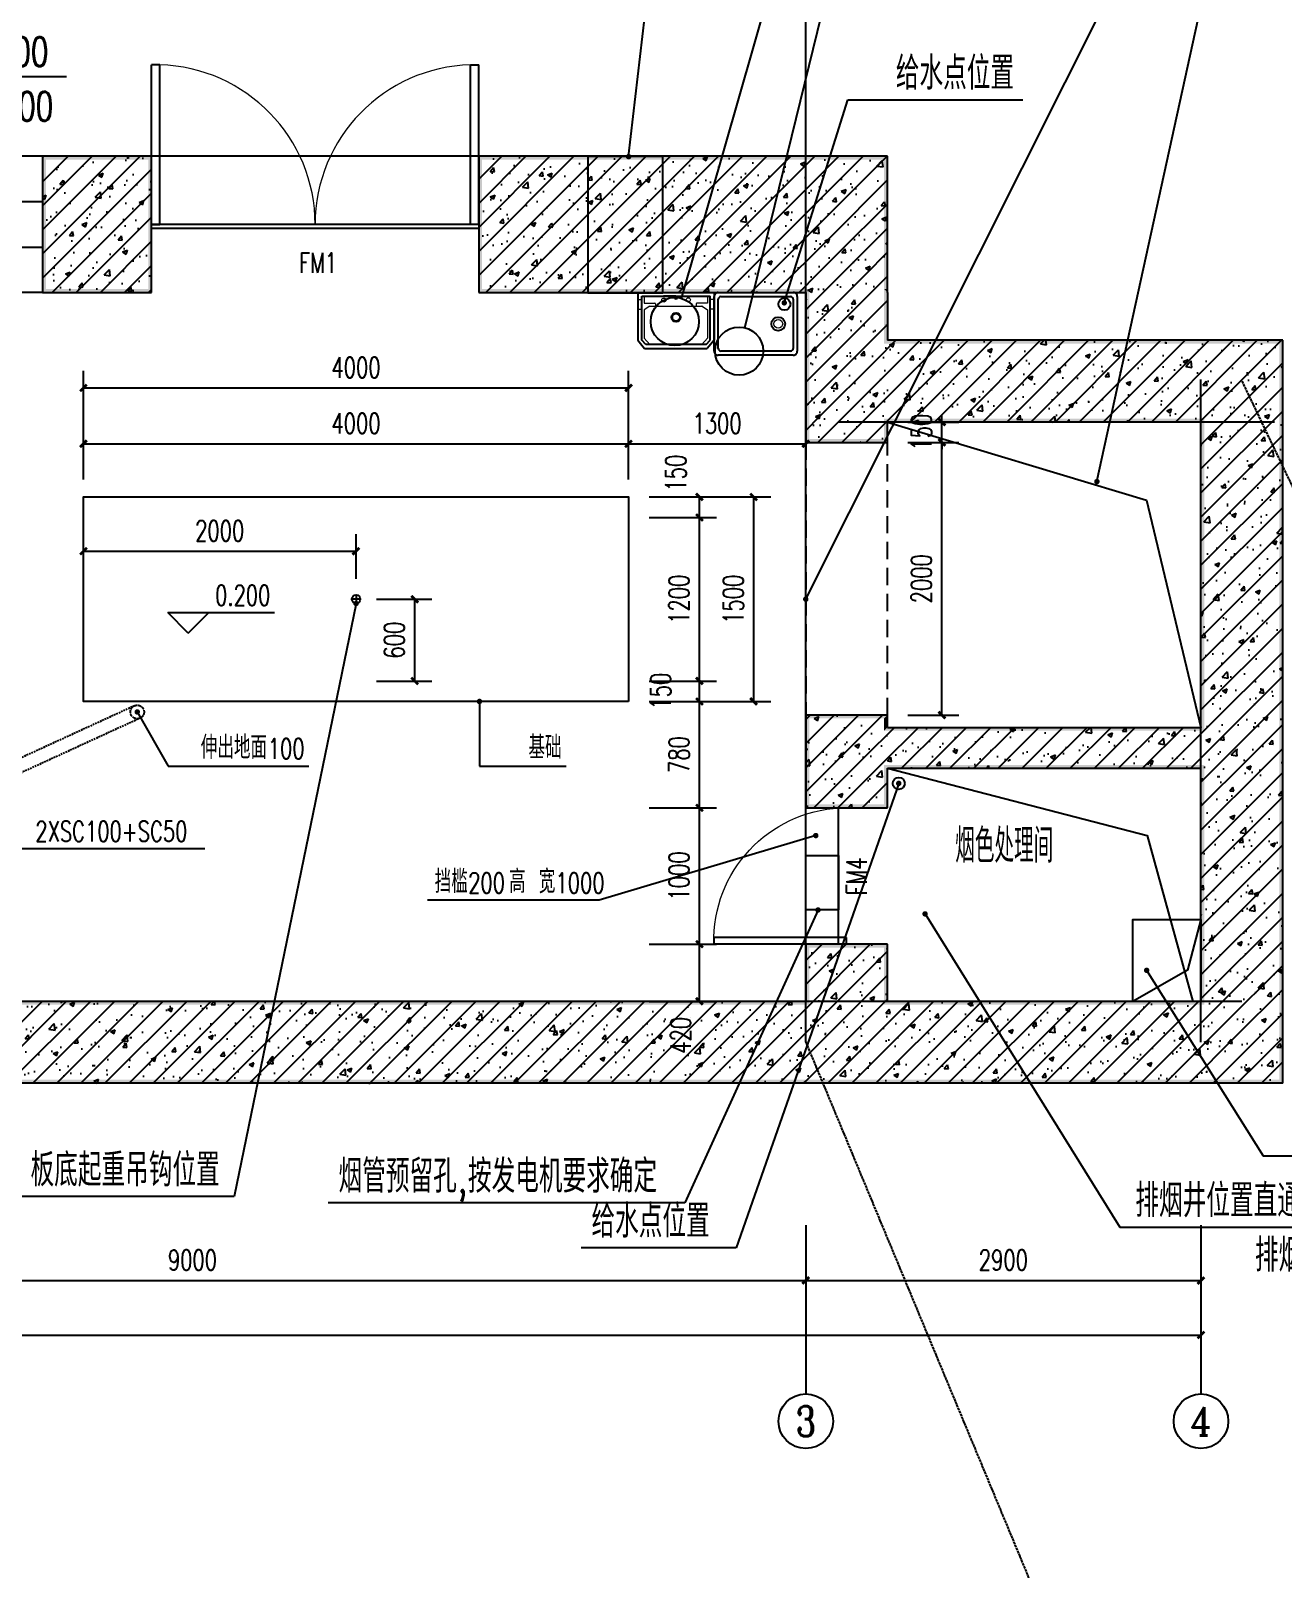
# Model space of a CAD drawing. Header units: millimetres. Extents: x -29538 to 115583, y -232866 to 15404.
# Drawn here: x 99341 to 108532, y -82182 to -70896 of the extents above; entities that cross this region are included whole.
import ezdxf
from ezdxf.enums import TextEntityAlignment as Align

# ---------------------------------------------------------------- set-up
doc = ezdxf.new("R2010")
doc.units = ezdxf.units.MM
doc.header["$LTSCALE"] = 10
doc.header["$MEASUREMENT"] = 0
for name, pattern in [('ACAD_ISO02W100', [15, 12, -3]), ('DASH', [0.35, 0.25, -0.1]), ('DASHED', [19.05, 12.7, -6.35]), ('DOTE', [2.42, 2, -0.2, 0.02, -0.2]), ('HIDDEN', [9.525, 6.35, -3.175])]:
    doc.linetypes.add(name, pattern=pattern)
for name, color, linetype in [('AXIS', 3, 'Continuous'), ('AXIS_TEXT', 7, 'Continuous'), ('DIM_ELEV', 3, 'Continuous'), ('DIM_LEAD', 3, 'Continuous'), ('DIM_SYMB', 3, 'Continuous'), ('DOTE', 1, 'Continuous'), ('PUB_DIM', 3, 'Continuous'), ('PUB_HATCH', 8, 'Continuous'), ('PUB_TEXT', 7, 'Continuous'), ('PUB_WALL', 9, 'Continuous'), ('WALL', 9, 'Continuous'), ('WINDOW', 4, 'Continuous'), ('WINDOW_TEXT', 7, 'Continuous'), ('建筑', 2, 'Continuous'), ('设备', 201, 'Continuous')]:
    doc.layers.add(name, color=color, linetype=linetype)
doc.styles.add('_TCH_AXIS', font='COMPLEX', dxfattribs={"bigfont": 'GBCBIG'})
doc.styles.add('_TCH_DIM', font='SIMPLEX', dxfattribs={"bigfont": 'GBCBIG'})
doc.styles.add('_TCH_WINDOW', font='SIMPLEX', dxfattribs={"bigfont": 'GBCBIG'})
doc.styles.add('COMPLEX', font='COMPLEX')
doc.styles.add('DIM_FONT', font='SIMPLEX', dxfattribs={"width": 0.7, "bigfont": 'GBCBIG'})
doc.styles.add('HZTXT', font='SIMPLEX.shx', dxfattribs={"width": 0.8, "bigfont": 'gbhzfs.shx'})
doc.styles.get("Standard").update_dxf_attribs({"font": 'gbenor.shx', "width": 0.75, "bigfont": 'gbcbig.shx'})
doc.dimstyles.new('DIMN50', dxfattribs={"dimscale": 0.5, "dimtxt": 300, "dimasz": 100, "dimexe": 250, "dimexo": 300, "dimgap": 150, "dimtad": 1, "dimdec": 0, "dimzin": 0, "dimdsep": 46, "dimtxsty": 'DIM_FONT', "dimblk": 'ARCHTICK', "dimcen": 0.09, "dimclrt": 7, "dimazin": 2, "dimtfac": 1, "dimtdec": 0, "dimtix": 1, "dimtmove": 2, "dimatfit": 3, "dimldrblk": 'ARCHTICK', "dimfxl": 0, "dimtolj": 1, "dimtzin": 0, "dimarcsym": 0})
pattern_1 = [(45, (-45736.04, -55239.7), (-88.38835, 88.38835), []), (50, (-45736.04, -55239.7), (358.6301, -31.37607), [37.5, -412.5]), (355, (-45736.04, -55239.7), (-69.3757, 376.0961), [30, -330]), (100.4514, (-45706.16, -55242.3), (289.2547, 344.7198), [31.8701, -350.57106]), (46.1842, (-45736.04, -55139.7), (533.6205, -82.7595), [56.25, -618.75]), (96.6356, (-45691.6, -55146.6), (467.3314, 487.059), [47.8051, -525.8565]), (351.1842, (-45736.04, -55139.7), (467.331, 487.0593), [45, -495]), (21, (-45686.04, -55164.7), (298.4535, -201.30945), [37.5, -412.5]), (326, (-45686.04, -55164.7), (121.6577, 362.575), [30, -330]), (71.4514, (-45661.17, -55181.48), (420.1113, 161.26525), [31.8701, -350.57106]), (37.5, (-45736.04, -55239.7), (6.07993, 166.44693), [0, -326, 0, -335, 0, -331.25]), (7.5, (-45736.04, -55239.7), (131.53477, 197.20586), [0, -191, 0, -318.5, 0, -126.25]), (327.5, (-45847.54, -55239.7), (266.91122, -11.27744), [0, -125, 0, -390, 0, -517.5]), (317.5, (-45897.54, -55239.7), (291.5931, 50.0525), [0, -162.5, 0, -259, 0, -367.5])]

# ---------------------------------------------------------------- blocks, each defined once
blk = doc.blocks.new('_ArchTick')
at = {"color": 0, "linetype": 'ByBlock', "const_width": 0.4}
blk.add_lwpolyline([(-0.5, -0.5), (0.5, 0.5)], dxfattribs=at)
blk = doc.blocks.new('*D706')
at = {"layer": 'Defpoints', "color": 0}
for p in [(105628, -73766), (106027, -73766), (105628, -73916)]:
    blk.add_point(p, dxfattribs=at)
at = {"layer": 'PUB_DIM', "color": 0, "lineweight": -2}
for p, q in [((105778, -73766), (106152, -73766)), ((106027, -73766), (106027, -73716)), ((106027, -73916), (106027, -73766)), ((105778, -73916), (106152, -73916)), ((106027, -73916), (106027, -73966))]:
    blk.add_line(p, q, dxfattribs=at)
at = {"layer": 'PUB_DIM', "color": 0, "lineweight": -2, "xscale": 50, "yscale": 50, "zscale": 50}
for p, rotation in [((106027, -73766), 269.9999196929729), ((106027, -73916), 89.99991969297288)]:
    blk.add_blockref('_ArchTick', p, dxfattribs=dict(at, rotation=rotation))
at = {"layer": 'PUB_DIM', "color": 7, "insert": (105877, -73841), "char_height": 150, "attachment_point": 5, "rotation": 89.9999, "style": 'DIM_FONT'}
blk.add_mtext('\\A1;150', dxfattribs=at)
blk = doc.blocks.new('*D707')
at = {"layer": 'Defpoints', "color": 0}
for p in [(105628, -73916), (106027, -73916), (105628, -75916)]:
    blk.add_point(p, dxfattribs=at)
at = {"layer": 'PUB_DIM', "color": 0, "lineweight": -2}
for p, q in [((105778, -73916), (106152, -73916)), ((106027, -75916), (106027, -73916)), ((105778, -75916), (106152, -75916))]:
    blk.add_line(p, q, dxfattribs=at)
at = {"layer": 'PUB_DIM', "color": 0, "lineweight": -2, "xscale": 50, "yscale": 50, "zscale": 50}
for p, rotation in [((106027, -73916), 89.99991969297194), ((106027, -75916), 269.999919692972)]:
    blk.add_blockref('_ArchTick', p, dxfattribs=dict(at, rotation=rotation))
at = {"layer": 'PUB_DIM', "color": 7, "insert": (105877, -74916), "char_height": 150, "attachment_point": 5, "rotation": 89.9999, "style": 'DIM_FONT'}
blk.add_mtext('\\A1;2000', dxfattribs=at)
blk = doc.blocks.new('*D774')
at = {"layer": 'Defpoints', "color": 0}
for p in [(101728, -74714), (99728, -75066), (101728, -75066)]:
    blk.add_point(p, dxfattribs=at)
at = {"layer": 'PUB_DIM', "color": 0, "lineweight": -2}
for p, q in [((99728, -74916), (99728, -74589)), ((101728, -74916), (101728, -74589)), ((99728, -74714), (101728, -74714))]:
    blk.add_line(p, q, dxfattribs=at)
at = {"layer": 'PUB_DIM', "color": 0, "lineweight": -2, "xscale": 50, "yscale": 50, "zscale": 50, "rotation": 180}
blk.add_blockref('_ArchTick', (99728, -74714), dxfattribs=at)
at = {"layer": 'PUB_DIM', "color": 0, "lineweight": -2, "xscale": 50, "yscale": 50, "zscale": 50}
blk.add_blockref('_ArchTick', (101728, -74714), dxfattribs=at)
at = {"layer": 'PUB_DIM', "color": 7, "insert": (100728, -74564), "char_height": 150, "attachment_point": 5, "style": 'DIM_FONT'}
blk.add_mtext('\\A1;2000', dxfattribs=at)
blk = doc.blocks.new('*D775')
at = {"layer": 'Defpoints', "color": 0}
for p in [(101728, -75066), (102159, -75066), (101728, -75666)]:
    blk.add_point(p, dxfattribs=at)
at = {"layer": 'PUB_DIM', "color": 0, "lineweight": -2}
for p, q in [((101878, -75066), (102284, -75066)), ((102159, -75666), (102159, -75066)), ((101878, -75666), (102284, -75666))]:
    blk.add_line(p, q, dxfattribs=at)
at = {"layer": 'PUB_DIM', "color": 0, "lineweight": -2, "xscale": 50, "yscale": 50, "zscale": 50}
for p, rotation in [((102159, -75066), 90), ((102159, -75666), 270)]:
    blk.add_blockref('_ArchTick', p, dxfattribs=dict(at, rotation=rotation))
at = {"layer": 'PUB_DIM', "color": 7, "insert": (102009, -75366), "char_height": 150, "attachment_point": 5, "rotation": 90, "style": 'DIM_FONT'}
blk.add_mtext('\\A1;600', dxfattribs=at)
blk = doc.blocks.new('*D781')
at = {"layer": 'AXIS', "color": 0, "lineweight": -2}
for p, q in [((96028, -79657), (96028, -80189)), ((105028, -79657), (105028, -80189)), ((96028, -80064), (105028, -80064))]:
    blk.add_line(p, q, dxfattribs=at)
at = {"layer": 'Defpoints', "color": 0}
for p in [(96028, -79507), (105028, -79507), (105028, -80064)]:
    blk.add_point(p, dxfattribs=at)
at = {"layer": 'AXIS', "color": 0, "lineweight": -2, "xscale": 50, "yscale": 50, "zscale": 50, "rotation": 180}
blk.add_blockref('_ArchTick', (96028, -80064), dxfattribs=at)
at = {"layer": 'AXIS', "color": 0, "lineweight": -2, "xscale": 50, "yscale": 50, "zscale": 50}
blk.add_blockref('_ArchTick', (105028, -80064), dxfattribs=at)
at = {"layer": 'AXIS', "color": 7, "insert": (100528, -79914), "char_height": 150, "attachment_point": 5, "style": 'DIM_FONT'}
blk.add_mtext('\\A1;9000', dxfattribs=at)
blk = doc.blocks.new('*D782')
at = {"layer": 'AXIS', "color": 0, "lineweight": -2}
for p, q in [((105028, -79657), (105028, -80189)), ((107928, -79657), (107928, -80189)), ((105028, -80064), (107928, -80064))]:
    blk.add_line(p, q, dxfattribs=at)
at = {"layer": 'Defpoints', "color": 0}
for p in [(105028, -79507), (107928, -79507), (107928, -80064)]:
    blk.add_point(p, dxfattribs=at)
at = {"layer": 'AXIS', "color": 0, "lineweight": -2, "xscale": 50, "yscale": 50, "zscale": 50, "rotation": 180}
blk.add_blockref('_ArchTick', (105028, -80064), dxfattribs=at)
at = {"layer": 'AXIS', "color": 0, "lineweight": -2, "xscale": 50, "yscale": 50, "zscale": 50}
blk.add_blockref('_ArchTick', (107928, -80064), dxfattribs=at)
at = {"layer": 'AXIS', "color": 7, "insert": (106478, -79914), "char_height": 150, "attachment_point": 5, "style": 'DIM_FONT'}
blk.add_mtext('\\A1;2900', dxfattribs=at)
blk = doc.blocks.new('*D789')
at = {"layer": 'Defpoints', "color": 0}
for p in [(104126, -74316), (104646, -74316), (104126, -75816)]:
    blk.add_point(p, dxfattribs=at)
at = {"layer": 'PUB_DIM', "color": 0, "lineweight": -2}
for p, q in [((104276, -74316), (104771, -74316)), ((104646, -75816), (104646, -74316)), ((104276, -75816), (104771, -75816))]:
    blk.add_line(p, q, dxfattribs=at)
at = {"layer": 'PUB_DIM', "color": 0, "lineweight": -2, "xscale": 50, "yscale": 50, "zscale": 50}
for p, rotation in [((104646, -74316), 90), ((104646, -75816), 270)]:
    blk.add_blockref('_ArchTick', p, dxfattribs=dict(at, rotation=rotation))
at = {"layer": 'PUB_DIM', "color": 7, "insert": (104496, -75066), "char_height": 150, "attachment_point": 5, "rotation": 90, "style": 'DIM_FONT'}
blk.add_mtext('\\A1;1500', dxfattribs=at)
blk = doc.blocks.new('*D790')
at = {"layer": 'Defpoints', "color": 0}
for p in [(103728, -74316), (104248, -74316), (103728, -74466)]:
    blk.add_point(p, dxfattribs=at)
at = {"layer": 'PUB_DIM', "color": 0, "lineweight": -2}
for p, q in [((103878, -74316), (104373, -74316)), ((104248, -74466), (104248, -74316)), ((103878, -74466), (104373, -74466))]:
    blk.add_line(p, q, dxfattribs=at)
at = {"layer": 'PUB_DIM', "color": 0, "lineweight": -2, "xscale": 50, "yscale": 50, "zscale": 50}
for p, rotation in [((104248, -74316), 90), ((104248, -74466), 270)]:
    blk.add_blockref('_ArchTick', p, dxfattribs=dict(at, rotation=rotation))
at = {"layer": 'PUB_DIM', "color": 7, "insert": (104075, -74141), "char_height": 150, "attachment_point": 5, "rotation": 90, "style": 'DIM_FONT'}
blk.add_mtext('\\A1;150', dxfattribs=at)
blk = doc.blocks.new('*D791')
at = {"layer": 'Defpoints', "color": 0}
for p in [(103728, -74466), (104248, -74466), (103728, -75666)]:
    blk.add_point(p, dxfattribs=at)
at = {"layer": 'PUB_DIM', "color": 0, "lineweight": -2}
for p, q in [((103878, -74466), (104373, -74466)), ((104248, -75666), (104248, -74466)), ((103878, -75666), (104373, -75666))]:
    blk.add_line(p, q, dxfattribs=at)
at = {"layer": 'PUB_DIM', "color": 0, "lineweight": -2, "xscale": 50, "yscale": 50, "zscale": 50}
for p, rotation in [((104248, -74466), 90), ((104248, -75666), 270)]:
    blk.add_blockref('_ArchTick', p, dxfattribs=dict(at, rotation=rotation))
at = {"layer": 'PUB_DIM', "color": 7, "insert": (104098, -75066), "char_height": 150, "attachment_point": 5, "rotation": 90, "style": 'DIM_FONT'}
blk.add_mtext('\\A1;1200', dxfattribs=at)
blk = doc.blocks.new('*D792')
at = {"layer": 'Defpoints', "color": 0}
for p in [(103728, -75666), (104248, -75666), (103728, -75816)]:
    blk.add_point(p, dxfattribs=at)
at = {"layer": 'PUB_DIM', "color": 0, "lineweight": -2}
for p, q in [((103878, -75666), (104373, -75666)), ((104248, -75816), (104248, -75666)), ((103878, -75816), (104373, -75816))]:
    blk.add_line(p, q, dxfattribs=at)
at = {"layer": 'PUB_DIM', "color": 0, "lineweight": -2, "xscale": 50, "yscale": 50, "zscale": 50}
for p, rotation in [((104248, -75666), 90), ((104248, -75816), 270)]:
    blk.add_blockref('_ArchTick', p, dxfattribs=dict(at, rotation=rotation))
at = {"layer": 'PUB_DIM', "color": 7, "insert": (103964, -75741), "char_height": 150, "attachment_point": 5, "rotation": 90, "style": 'DIM_FONT'}
blk.add_mtext('\\A1;150', dxfattribs=at)
blk = doc.blocks.new('*D793')
at = {"layer": 'Defpoints', "color": 0}
for p in [(103728, -75816), (104248, -75816), (103728, -76596)]:
    blk.add_point(p, dxfattribs=at)
at = {"layer": 'PUB_DIM', "color": 0, "lineweight": -2}
for p, q in [((103878, -75816), (104373, -75816)), ((104248, -76596), (104248, -75816)), ((103878, -76596), (104373, -76596))]:
    blk.add_line(p, q, dxfattribs=at)
at = {"layer": 'PUB_DIM', "color": 0, "lineweight": -2, "xscale": 50, "yscale": 50, "zscale": 50}
for p, rotation in [((104248, -75816), 90), ((104248, -76596), 270)]:
    blk.add_blockref('_ArchTick', p, dxfattribs=dict(at, rotation=rotation))
at = {"layer": 'PUB_DIM', "color": 7, "insert": (104098, -76206), "char_height": 150, "attachment_point": 5, "rotation": 90, "style": 'DIM_FONT'}
blk.add_mtext('\\A1;780', dxfattribs=at)
blk = doc.blocks.new('*D794')
at = {"layer": 'Defpoints', "color": 0}
for p in [(103728, -76596), (104248, -76596), (103728, -77596)]:
    blk.add_point(p, dxfattribs=at)
at = {"layer": 'PUB_DIM', "color": 0, "lineweight": -2}
for p, q in [((103878, -76596), (104373, -76596)), ((104248, -77596), (104248, -76596)), ((103878, -77596), (104373, -77596))]:
    blk.add_line(p, q, dxfattribs=at)
at = {"layer": 'PUB_DIM', "color": 0, "lineweight": -2, "xscale": 50, "yscale": 50, "zscale": 50}
for p, rotation in [((104248, -76596), 90), ((104248, -77596), 270)]:
    blk.add_blockref('_ArchTick', p, dxfattribs=dict(at, rotation=rotation))
at = {"layer": 'PUB_DIM', "color": 7, "insert": (104098, -77096), "char_height": 150, "attachment_point": 5, "rotation": 90, "style": 'DIM_FONT'}
blk.add_mtext('\\A1;1000', dxfattribs=at)
blk = doc.blocks.new('*D795')
at = {"layer": 'Defpoints', "color": 0}
for p in [(103728, -77596), (104248, -77596), (103728, -78016)]:
    blk.add_point(p, dxfattribs=at)
at = {"layer": 'PUB_DIM', "color": 0, "lineweight": -2}
for p, q in [((103878, -77596), (104373, -77596)), ((104248, -78016), (104248, -77596)), ((103878, -78016), (104373, -78016))]:
    blk.add_line(p, q, dxfattribs=at)
at = {"layer": 'PUB_DIM', "color": 0, "lineweight": -2, "xscale": 50, "yscale": 50, "zscale": 50}
for p, rotation in [((104248, -77596), 90), ((104248, -78016), 270)]:
    blk.add_blockref('_ArchTick', p, dxfattribs=dict(at, rotation=rotation))
at = {"layer": 'PUB_DIM', "color": 7, "insert": (104110, -78265), "char_height": 150, "attachment_point": 5, "rotation": 90, "style": 'DIM_FONT'}
blk.add_mtext('\\A1;420', dxfattribs=at)
blk = doc.blocks.new('*D796')
at = {"layer": 'Defpoints', "color": 0}
for p in [(103728, -73516), (99728, -73949), (103728, -73949)]:
    blk.add_point(p, dxfattribs=at)
at = {"layer": 'PUB_DIM', "color": 0, "lineweight": -2}
for p, q in [((99728, -73799), (99728, -73391)), ((103728, -73799), (103728, -73391)), ((99728, -73516), (103728, -73516))]:
    blk.add_line(p, q, dxfattribs=at)
at = {"layer": 'PUB_DIM', "color": 0, "lineweight": -2, "xscale": 50, "yscale": 50, "zscale": 50, "rotation": 180}
blk.add_blockref('_ArchTick', (99728, -73516), dxfattribs=at)
at = {"layer": 'PUB_DIM', "color": 0, "lineweight": -2, "xscale": 50, "yscale": 50, "zscale": 50}
blk.add_blockref('_ArchTick', (103728, -73516), dxfattribs=at)
at = {"layer": 'PUB_DIM', "color": 7, "insert": (101728, -73366), "char_height": 150, "attachment_point": 5, "style": 'DIM_FONT'}
blk.add_mtext('\\A1;4000', dxfattribs=at)
blk = doc.blocks.new('*D797')
at = {"layer": 'Defpoints', "color": 0}
for p in [(103728, -73926), (99728, -74337), (103728, -74337)]:
    blk.add_point(p, dxfattribs=at)
at = {"layer": 'PUB_DIM', "color": 0, "lineweight": -2}
for p, q in [((99728, -74187), (99728, -73801)), ((103728, -74187), (103728, -73801)), ((99728, -73926), (103728, -73926))]:
    blk.add_line(p, q, dxfattribs=at)
at = {"layer": 'PUB_DIM', "color": 0, "lineweight": -2, "xscale": 50, "yscale": 50, "zscale": 50, "rotation": 180}
blk.add_blockref('_ArchTick', (99728, -73926), dxfattribs=at)
at = {"layer": 'PUB_DIM', "color": 0, "lineweight": -2, "xscale": 50, "yscale": 50, "zscale": 50}
blk.add_blockref('_ArchTick', (103728, -73926), dxfattribs=at)
at = {"layer": 'PUB_DIM', "color": 7, "insert": (101728, -73776), "char_height": 150, "attachment_point": 5, "style": 'DIM_FONT'}
blk.add_mtext('\\A1;4000', dxfattribs=at)
blk = doc.blocks.new('*D798')
at = {"layer": 'Defpoints', "color": 0}
for p in [(105028, -73926), (103728, -74337), (105028, -74337)]:
    blk.add_point(p, dxfattribs=at)
at = {"layer": 'PUB_DIM', "color": 0, "lineweight": -2}
for p, q in [((103728, -74187), (103728, -73801)), ((105028, -74187), (105028, -73801)), ((103728, -73926), (105028, -73926))]:
    blk.add_line(p, q, dxfattribs=at)
at = {"layer": 'PUB_DIM', "color": 0, "lineweight": -2, "xscale": 50, "yscale": 50, "zscale": 50, "rotation": 180}
blk.add_blockref('_ArchTick', (103728, -73926), dxfattribs=at)
at = {"layer": 'PUB_DIM', "color": 0, "lineweight": -2, "xscale": 50, "yscale": 50, "zscale": 50}
blk.add_blockref('_ArchTick', (105028, -73926), dxfattribs=at)
at = {"layer": 'PUB_DIM', "color": 7, "insert": (104378, -73776), "char_height": 150, "attachment_point": 5, "style": 'DIM_FONT'}
blk.add_mtext('\\A1;1300', dxfattribs=at)
blk = doc.blocks.new('*D835')
at = {"layer": 'AXIS', "color": 0, "lineweight": -2}
for p, q in [((86028, -79807), (86028, -80589)), ((107928, -79807), (107928, -80589)), ((86028, -80464), (107928, -80464))]:
    blk.add_line(p, q, dxfattribs=at)
at = {"layer": 'Defpoints', "color": 0}
for p in [(86028, -79657), (107928, -79657), (107928, -80464)]:
    blk.add_point(p, dxfattribs=at)
at = {"layer": 'AXIS', "color": 0, "lineweight": -2, "xscale": 50, "yscale": 50, "zscale": 50, "rotation": 180}
blk.add_blockref('_ArchTick', (86028, -80464), dxfattribs=at)
at = {"layer": 'AXIS', "color": 0, "lineweight": -2, "xscale": 50, "yscale": 50, "zscale": 50}
blk.add_blockref('_ArchTick', (107928, -80464), dxfattribs=at)
at = {"layer": 'AXIS', "color": 7, "insert": (96978, -80314), "char_height": 150, "attachment_point": 5, "style": 'DIM_FONT'}
blk.add_mtext('\\A1;21900', dxfattribs=at)
blk = doc.blocks.new('_AXISO')
blk.add_circle((0, 0), 0.5)
at = {"layer": 'AXIS_TEXT', "style": 'COMPLEX', "width": 1.041667}
blk.add_attdef('A', text='', height=0.56, dxfattribs=at).set_placement((-0.25, -0.28), (0.25, -0.28), align=Align.FIT)
blk = doc.blocks.new('$plan$00000354')
for p, q in [((-580, -410), (-580, -50)), ((-560, -30), (-50, -30)), ((-30, -50), (-30, -410)), ((-50, -430), (-560, -430))]:
    blk.add_line(p, q)
for points in [[(-580, 0, 0.414214), (-610, -30, 0.414214)], [(0, -30, 0.414214), (-30, 0, 0.414214)], [(-610, -430, 0.414214), (-580, -460, 0.414214)], [(-30, -460, 0.414214), (0, -430, 0.414214)]]:
    blk.add_lwpolyline(points, format="xyb")
for points in [[(-580, 0), (-30, 0)], [(-610, -430), (-610, -30)], [(0, -30), (0, -430)], [(-30, -460), (-580, -460)]]:
    blk.add_lwpolyline(points)
blk.add_circle((-140, -230), 50)
at = {"lineweight": 13}
blk.add_circle((-140, -230), 32.5, dxfattribs=at)
for centre, start, end in [((-560, -50), 90, 180), ((-50, -50), 0, 90), ((-560, -410), 180, 270), ((-50, -410), 270, 0)]:
    blk.add_arc(centre, 20, start, end)
at = {"width": 0.8, "flags": 9}
for tag in ['XSIZE', 'YSIZE']:
    blk.add_attdef(tag, (-305, 0), '', height=0.5, dxfattribs=at)
blk = doc.blocks.new('$plan$00000343')
at = {"lineweight": 13}
for p, q in [((-277, -51), (-251, -51)), ((-232, -26), (-232, -79)), ((-232, -79), (-154, -79)), ((-191, -100), (-232, -127)), ((-191, -100), (189, -100)), ((-149, -84), (-149, -100)), ((148, -84), (148, -100)), ((232, -79), (153, -79)), ((192, -101), (232, -127)), ((232, -26), (232, -79)), ((279, -51), (253, -51)), ((-279, -123), (-251, -123)), ((-232, -127), (-232, -335)), ((232, -127), (232, -335)), ((281, -123), (253, -123)), ((-232, -335), (-191, -381)), ((232, -335), (191, -381))]:
    blk.add_line(p, q, dxfattribs=at)
for p, q in [((-251, -26), (251, -26)), ((-251, -349), (-251, -26)), ((0, -26), (-90, -26)), ((-90, -26), (90, -26)), ((251, -349), (251, -26)), ((-221, -381), (-251, -349)), ((222, -381), (-221, -381)), ((222, -381), (251, -349))]:
    blk.add_line(p, q)
for points in [[(-280, 0), (-280, -350)], [(-280, 0), (280, 0)], [(280, 0), (280, -350)], [(-280, -350), (-230, -410)], [(-230, -410), (230, -410)], [(280, -350), (230, -410)]]:
    blk.add_lwpolyline(points)
for centre, radius in [((-89, -56), 15), ((1, -44), 8), ((91, -54), 15), ((1, -182), 24.9)]:
    blk.add_circle(centre, radius, dxfattribs=at)
blk.add_circle((1, -182), 33.1)
for centre, start, end in [((-154, -84), 0, 90), ((153, -84), 90, 180), ((189, -105), 57.2444, 90)]:
    blk.add_arc(centre, 5, start, end, dxfattribs=at)
blk = doc.blocks.new('$DorLib2D$00000002')
for p, q in [((-0.5, 0), (-0.5, 0.4875)), ((-0.475, 0.4875), (-0.5, 0.4875)), ((-0.475, 0), (-0.475, 0.4875)), ((0.475, 0), (0.475, 0.4875)), ((0.475, 0.4875), (0.5, 0.4875)), ((0.5, 0), (0.5, 0.4875)), ((-0.5, 0), (-0.475, 0)), ((0.5, 0), (0.475, 0))]:
    blk.add_line(p, q)
at = {"lineweight": 13}
for centre, start, end in [((-0.4875, 0), 0, 88.5307), ((0.4875, 0), 91.4693, 180)]:
    blk.add_arc(centre, 0.4875, start, end, dxfattribs=at)
blk = doc.blocks.new('$TCHSYS$WIN2D')
for p, q in [((-0.5, 0.5), (0.5, 0.5)), ((-0.5, 0.5), (-0.5, -0.5)), ((0.5, 0.5), (0.5, -0.5)), ((0.5, 0.1667), (-0.5, 0.1667)), ((0.5, -0.1667), (-0.5, -0.1667)), ((-0.5, -0.5), (0.5, -0.5))]:
    blk.add_line(p, q)
blk = doc.blocks.new('$DorLib2D$00000001')
for p, q in [((0.45, 0.975), (0.5, 0.975)), ((0.45, 0), (0.45, 0.975)), ((0.5, 0), (0.5, 0.975)), ((0.5, 0), (0.45, 0))]:
    blk.add_line(p, q)
at = {"lineweight": 13}
blk.add_arc((0.475, 0), 0.975, 91.4693, 180, dxfattribs=at)

msp = doc.modelspace()

# ---------------------------------------------------------------- hatches: boundary and pattern name
at = {"layer": 'PUB_HATCH'}
h = msp.add_hatch(dxfattribs=at)
h.set_pattern_fill('钢筋混凝土', color=256, scale=50, style=0)
h.set_pattern_definition(pattern_1)
h.paths.add_polyline_path([(100228.11, -71816.01), (99428.12, -71816.01), (99428.12, -72816.01), (100228.11, -72816.01)])
h = msp.add_hatch(dxfattribs=at)
h.set_pattern_fill('钢筋混凝土', color=256, scale=50, style=0)
h.set_pattern_definition(pattern_1)
h.paths.add_polyline_path([(105028.25, -71841.01), (105028.25, -71816.01), (102628.11, -71816.01), (102628.11, -72816.01), (105028.25, -72816.01), (105053.25, -72791.01), (105228.25, -72482.68)])
h = msp.add_hatch(dxfattribs=at)
h.set_pattern_fill('钢筋混凝土', color=256, scale=50, style=0)
h.set_pattern_definition(pattern_1)
h.paths.add_polyline_path([(105628.25, -72816.01), (105628.25, -71816.01), (105028.25, -71816.01), (105028.25, -71841.01), (105228.25, -72482.68), (105603.25, -72791.01)])
h = msp.add_hatch(dxfattribs=at)
h.set_pattern_fill('钢筋混凝土', color=256, scale=50, style=0)
h.set_pattern_definition(pattern_1)
h.paths.add_polyline_path([(105228.25, -72482.68), (105053.25, -72791.01), (105028.25, -72816.01), (105028.25, -73766.01), (105053.25, -73766.01), (105428.25, -73566.01), (105603.25, -73191.01), (105628.25, -73166.01), (105628.25, -72816.01), (105603.25, -72791.01)])
h = msp.add_hatch(dxfattribs=at)
h.set_pattern_fill('钢筋混凝土', color=256, scale=50, style=0)
h.set_pattern_definition(pattern_1)
h.paths.add_polyline_path([(107928.25, -73766.01), (108528.25, -73166.01), (105628.25, -73166.01), (105603.25, -73191.01), (105428.25, -73566.01), (105628.25, -73766.01)])
h = msp.add_hatch(dxfattribs=at)
h.set_pattern_fill('钢筋混凝土', color=256, scale=50, style=0)
h.set_pattern_definition(pattern_1)
h.paths.add_polyline_path([(108128.25, -76206.01), (108503.25, -76306.01), (108528.25, -76306.01), (108528.25, -73166.01), (107928.25, -73766.01), (107928.25, -76006.01)])
h = msp.add_hatch(dxfattribs=at)
h.set_pattern_fill('钢筋混凝土', color=256, scale=50, style=0)
h.set_pattern_definition(pattern_1)
h.paths.add_polyline_path([(105053.25, -73766.01), (105028.25, -73766.01), (105028.25, -73916.01), (105628.25, -73916.01), (105628.25, -73766.01), (105428.25, -73566.01)])
h = msp.add_hatch(dxfattribs=at)
h.set_pattern_fill('钢筋混凝土', color=256, scale=50, style=0)
h.set_pattern_definition(pattern_1)
h.paths.add_polyline_path([(105428.24, -76206.01), (105628.25, -76006.01), (105628.25, -75916.01), (105028.25, -75916.01), (105028.24, -76306.01), (105053.24, -76306.01)])
h = msp.add_hatch(dxfattribs=at)
h.set_pattern_fill('钢筋混凝土', color=256, scale=50, style=0)
h.set_pattern_definition(pattern_1)
h.paths.add_polyline_path([(105428.24, -76206.01), (105603.24, -76281.01), (105628.24, -76306.01), (107928.25, -76306.01), (107953.25, -76281.01), (108128.25, -76206.01), (107928.25, -76006.01), (105628.25, -76006.01)])
h = msp.add_hatch(dxfattribs=at)
h.set_pattern_fill('钢筋混凝土', color=256, scale=50, style=0)
h.set_pattern_definition(pattern_1)
h.paths.add_polyline_path([(105053.24, -76306.01), (105028.24, -76306.01), (105028.24, -76596.4), (105628.24, -76596.4), (105628.24, -76306.01), (105603.24, -76281.01), (105428.24, -76206.01)])
h = msp.add_hatch(dxfattribs=at)
h.set_pattern_fill('钢筋混凝土', color=256, scale=50, style=0)
h.set_pattern_definition(pattern_1)
h.paths.add_polyline_path([(107928.25, -78016.05), (108528.25, -78616.05), (108528.25, -76306.01), (108503.25, -76306.01), (108128.25, -76206.01), (107953.25, -76281.01), (107928.25, -76306.01)])
h = msp.add_hatch(dxfattribs=at)
h.set_pattern_fill('钢筋混凝土', color=256, scale=50, style=0)
h.set_pattern_definition(pattern_1)
h.paths.add_polyline_path([(105603.24, -78041.05), (105628.24, -78016.05), (105628.24, -77596.4), (105028.24, -77596.4), (105028.24, -78016.05), (105228.24, -78216.05)])
h = msp.add_hatch(dxfattribs=at)
h.set_pattern_fill('钢筋混凝土', color=256, scale=50, style=0)
h.set_pattern_definition(pattern_1)
h.paths.add_polyline_path([(105228.24, -78216.05), (105028.24, -78016.05), (98028.25, -78016.03), (98028.25, -78616.03), (105028.24, -78616.05), (105028.24, -78591.05)])
h = msp.add_hatch(dxfattribs=at)
h.set_pattern_fill('钢筋混凝土', color=256, scale=50, style=0)
h.set_pattern_definition(pattern_1)
h.paths.add_polyline_path([(108528.25, -78616.05), (107928.25, -78016.05), (105628.24, -78016.05), (105603.24, -78041.05), (105228.24, -78216.05), (105028.24, -78591.05), (105028.24, -78616.05)])
at = {"layer": 'PUB_WALL'}
for points in [[(100228.11, -71816.01), (99428.12, -71816.01), (99453.12, -71841.01), (100203.11, -71841.01)], [(99428.12, -71816.01), (99428.12, -72816.01), (99453.12, -72791.01), (99453.12, -71841.01)], [(100228.11, -72816.01), (100228.11, -71816.01), (100203.11, -71841.01), (100203.11, -72791.01)], [(105028.25, -71816.01), (102628.11, -71816.01), (102653.11, -71841.01), (105028.25, -71841.01)], [(102628.11, -71816.01), (102628.11, -72816.01), (102653.11, -72791.01), (102653.11, -71841.01)], [(105628.25, -71816.01), (105028.25, -71816.01), (105028.25, -71841.01), (105628.25, -71841.01)], [(105628.25, -72816.01), (105628.25, -71816.01), (105603.25, -71816.01), (105603.25, -72816.01)], [(99428.12, -72816.01), (100228.11, -72816.01), (100203.11, -72791.01), (99453.12, -72791.01)], [(102628.11, -72816.01), (105028.25, -72816.01), (105053.25, -72791.01), (102653.11, -72791.01)], [(105028.25, -72816.01), (105028.25, -73766.01), (105053.25, -73766.01), (105053.25, -72791.01)], [(105628.25, -72816.01), (105628.25, -73166.01), (105603.25, -73191.01), (105603.25, -72791.01)], [(105628.25, -72816.01), (105628.25, -72816.01), (105603.25, -72791.01), (105628.25, -72791.01)], [(108528.25, -73166.01), (105628.25, -73166.01), (105603.25, -73191.01), (108503.25, -73191.01)], [(108528.25, -76306.01), (108528.25, -73166.01), (108503.25, -73191.01), (108503.25, -76306.01)], [(105028.25, -73766.01), (105028.25, -73916.01), (105053.25, -73891.01), (105053.25, -73766.01)], [(107928.25, -73766.01), (105628.25, -73766.01), (105603.25, -73741.01), (107953.25, -73741.01)], [(105628.25, -73916.01), (105628.25, -73766.01), (105603.25, -73741.01), (105603.25, -73891.01)], [(107928.25, -76006.01), (107928.25, -73766.01), (107953.25, -73741.01), (107953.25, -76031.01)], [(105028.25, -73916.01), (105628.25, -73916.01), (105603.25, -73891.01), (105053.25, -73891.01)], [(105028.25, -75916.01), (105028.24, -76306.01), (105053.24, -76306.01), (105053.25, -75941.01)], [(105628.25, -75916.01), (105028.25, -75916.01), (105053.25, -75941.01), (105603.25, -75941.01)], [(105628.25, -76006.01), (105628.25, -75916.01), (105603.25, -75941.01), (105603.25, -76031.01)], [(105628.25, -76006.01), (107928.25, -76006.01), (107953.25, -76031.01), (105603.25, -76031.01)], [(105628.24, -76306.01), (107928.25, -76306.01), (107953.25, -76281.01), (105603.24, -76281.01)], [(105628.24, -76596.4), (105628.24, -76306.01), (105603.24, -76281.01), (105603.24, -76571.4)], [(107928.25, -78016.05), (107928.25, -76306.01), (107953.25, -76281.01), (107953.25, -78041.05)], [(105028.24, -76306.01), (105028.24, -76596.4), (105053.24, -76571.4), (105053.24, -76306.01)], [(108528.25, -78616.05), (108528.25, -76306.01), (108503.25, -76306.01), (108503.25, -78591.05)], [(105028.24, -76596.4), (105628.24, -76596.4), (105603.24, -76571.4), (105053.24, -76571.4)], [(105628.24, -77596.4), (105028.24, -77596.4), (105053.24, -77621.4), (105603.24, -77621.4)], [(105028.24, -77596.4), (105028.24, -78016.05), (105053.24, -78041.05), (105053.24, -77621.4)], [(105628.24, -78016.05), (105628.24, -77596.4), (105603.24, -77621.4), (105603.24, -78041.05)], [(105028.24, -78016.05), (98028.25, -78016.03), (98028.25, -78041.03), (105053.24, -78041.05)], [(107928.25, -78016.05), (105628.24, -78016.05), (105603.24, -78041.05), (107953.25, -78041.05)], [(105028.24, -78616.05), (98028.25, -78616.03), (98028.25, -78591.03), (105028.24, -78591.05)], [(108528.25, -78616.05), (105028.24, -78616.05), (105028.24, -78591.05), (108503.25, -78591.05)]]:
    msp.add_hatch(color=256, dxfattribs=at).paths.add_polyline_path(points)

# ---------------------------------------------------------------- linework, layer by layer
for p, q in [((102628.11, -72316.01), (100228.11, -72316.01)), ((102628.11, -72346.01), (100228.11, -72346.01)), ((101728.25, -75034.55), (101728.25, -75097.47)), ((101759.71, -75066.01), (101696.79, -75066.01)), ((105028.25, -77579.64), (105028.25, -76579.64)), ((105268.25, -77596.4), (105268.25, -76596.4))]:
    msp.add_line(p, q)
at = {"linetype": 'DOTE'}
for p, q in [((108228.25, -73466.01), (112471.01, -82337.87)), ((105028.25, -78316.01), (108971.01, -87787.87))]:
    msp.add_line(p, q, dxfattribs=at)
at = {"linetype": 'DASH'}
for points in [[(103978.25, -71819.12), (103428.25, -71819.12), (103428.25, -72817.47), (103978.25, -72817.47)], [(105028.25, -76945.55), (105268.25, -76945.55), (105268.25, -77345.55), (105028.25, -77345.55)]]:
    msp.add_lwpolyline(points, close=True, dxfattribs=at)
for points in [[(105628.25, -73766.01), (107528.71, -74340.23), (107928.25, -76006.01)], [(105628.24, -76306.01), (107532.3, -76799.32), (107868.25, -78016.01)], [(107928.14, -77416.01), (107928.25, -78016.01), (107428.25, -78016.1), (107428.14, -77416.1), (107928.14, -77416.01)], [(107928.14, -77416.01), (107829.56, -77788.44), (107428.25, -78016.1)]]:
    msp.add_lwpolyline(points)
at = {"linetype": 'ByBlock'}
msp.add_lwpolyline([(103728.25, -75816.01), (99728.25, -75816.01), (99728.25, -74316.01), (103728.25, -74316.01)], close=True, dxfattribs=at)
msp.add_circle((101728.25, -75066.01), 31.46)
at = {"layer": 'AXIS'}
for p, q in [((105028.25, -79656.79), (105028.25, -80896.41)), ((107928.25, -79656.79), (107928.25, -80896.41))]:
    msp.add_line(p, q, dxfattribs=at)
at = {"layer": 'DIM_ELEV'}
for p, q in [((100497.19, -75314.08), (100347.19, -75164.08)), ((100347.19, -75164.08), (101129.69, -75164.08)), ((100497.19, -75314.08), (100647.19, -75164.08))]:
    msp.add_line(p, q, dxfattribs=at)
at = {"layer": 'DIM_LEAD'}
for p, q in [((103728.25, -71819.12), (104156.64, -68096.55)), ((104116.28, -72859.25), (105177.21, -69157.43)), ((105028.25, -75066.01), (107870.08, -69407.37)), ((107164.51, -74203.12), (108122.42, -69832.18)), ((104581.3, -73074.3), (105339.62, -69980.7)), ((97629.43, -71231.08), (99602.78, -71231.08)), ((104870.62, -72891.66), (105337.98, -71402.29)), ((105337.98, -71402.29), (106620.44, -71402.29)), ((101728.25, -75097.47), (100834.39, -79448.8)), ((102634.05, -75816.01), (102634.05, -76289.8)), ((100122.81, -75893.16), (100349.34, -76289.8)), ((100349.34, -76289.8), (101383.11, -76289.8)), ((102634.05, -76289.8), (103269.04, -76289.8)), ((105710.66, -76416.98), (104518.5, -79823.99)), ((105101.7, -76799.94), (103511.78, -77273.73)), ((98944.99, -76895.54), (100617.57, -76895.54)), ((103511.78, -77273.73), (102253.03, -77273.73)), ((105118.25, -77345.55), (104141.45, -79494.5)), ((105903.61, -77374.51), (107332.66, -79673.68)), ((107529.56, -77788.44), (108384.5, -79150.39)), ((108384.5, -79150.39), (110743.87, -79150.39)), ((100834.39, -79448.8), (99264.59, -79448.8)), ((104141.45, -79494.5), (101524.79, -79494.5)), ((107332.66, -79673.68), (109590.29, -79673.68)), ((104518.5, -79823.99), (103380.7, -79823.99))]:
    msp.add_line(p, q, dxfattribs=at)
at = {"layer": 'DIM_LEAD', "const_width": 20}
for points in [[(103727.11, -71829.05, 1), (103729.39, -71809.18, 1)], [(104867.63, -72901.21, 1), (104873.61, -72882.12, 1)], [(107162.37, -74212.89, 1), (107166.65, -74193.35, 1)], [(105023.76, -75074.94, 1), (105032.74, -75057.07, 1)], [(101730.26, -75087.68, 1), (101726.24, -75107.27, 1)], [(102634.05, -75806.01, 1), (102634.05, -75826.01, 1)], [(100117.85, -75884.47, 1), (100127.77, -75901.84, 1)], [(105713.97, -76407.55, 1), (105707.36, -76426.42, 1)], [(105111.28, -76797.08, 1), (105092.12, -76802.8, 1)], [(105122.39, -77336.45, 1), (105114.11, -77354.65, 1)], [(105898.33, -77366.02, 1), (105908.89, -77383, 1)], [(107524.24, -77779.97, 1), (107534.87, -77796.91, 1)]]:
    msp.add_lwpolyline(points, format="xyb", close=True, dxfattribs=at)
at = {"layer": 'DIM_LEAD'}
for centre in [(104067.6, -73029.09), (104539.24, -73245.89)]:
    msp.add_circle(centre, 176.67, dxfattribs=at)
at = {"layer": 'DIM_SYMB'}
msp.add_lwpolyline([(105028.25, -72816.01), (105028.25, -70580.48), (104923.25, -70542.26), (105133.25, -70505.23), (105028.25, -70467.98), (105028.25, -68232.45)], dxfattribs=at)
at = {"layer": 'DOTE'}
for p, q in [((105028.25, -78316.01), (105028.25, -71516.01)), ((105328.25, -71816.01), (85728.25, -71816.01)), ((107928.25, -78316.01), (107928.25, -73453.31)), ((108468.25, -73766.01), (105268.25, -73766.01)), ((108228.25, -78016.01), (85728.25, -78016.01))]:
    msp.add_line(p, q, dxfattribs=at)
at = {"layer": 'WALL'}
for p, q in [((100228.11, -71816.01), (99428.12, -71816.01)), ((99428.12, -71816.01), (99428.12, -72816.01)), ((100228.11, -72816.01), (100228.11, -71816.01)), ((105028.25, -71816.01), (102628.11, -71816.01)), ((102628.11, -71816.01), (102628.11, -72816.01)), ((105628.25, -71816.01), (105028.25, -71816.01)), ((105628.25, -72816.01), (105628.25, -71816.01)), ((99428.12, -72816.01), (100228.11, -72816.01)), ((102628.11, -72816.01), (105028.25, -72816.01)), ((105028.25, -72816.01), (105028.25, -73766.01)), ((105628.25, -72816.01), (105628.25, -73166.01)), ((105628.25, -72816.01), (105628.25, -72816.01)), ((108528.25, -73166.01), (105628.25, -73166.01)), ((108528.25, -76306.01), (108528.25, -73166.01)), ((105028.25, -73766.01), (105028.25, -73916.01)), ((107928.25, -73766.01), (105628.25, -73766.01)), ((105628.25, -73916.01), (105628.25, -73766.01)), ((107928.25, -76006.01), (107928.25, -73766.01)), ((105028.25, -73916.01), (105628.25, -73916.01)), ((105028.25, -75916.01), (105028.24, -76306.01)), ((105628.25, -75916.01), (105028.25, -75916.01)), ((105628.25, -76006.01), (105628.25, -75916.01)), ((105628.25, -76006.01), (107928.25, -76006.01)), ((105028.24, -76306.01), (105028.24, -76596.4)), ((105628.24, -76306.01), (107928.25, -76306.01)), ((105628.24, -76596.4), (105628.24, -76306.01)), ((107928.25, -78016.05), (107928.25, -76306.01)), ((108528.25, -78616.05), (108528.25, -76306.01)), ((105028.24, -76596.4), (105628.24, -76596.4)), ((105628.24, -77596.4), (105028.24, -77596.4)), ((105028.24, -77596.4), (105028.24, -78016.05)), ((105628.24, -78016.05), (105628.24, -77596.4)), ((105028.24, -78016.05), (98028.25, -78016.03)), ((107928.25, -78016.05), (105628.24, -78016.05)), ((105028.24, -78616.05), (98028.25, -78616.03)), ((108528.25, -78616.05), (105028.24, -78616.05))]:
    msp.add_line(p, q, dxfattribs=at)
at = {"layer": 'WINDOW', "linetype": 'DASHED'}
for p, q in [((105028.25, -73916.01), (105028.25, -75916.01)), ((105628.25, -75916.01), (105628.25, -73916.01))]:
    msp.add_line(p, q, dxfattribs=at)
at = {"layer": '建筑', "linetype": 'HIDDEN', "ltscale": 0.2}
for points in [[(100101.94, -75847.72), (95825.65, -77811.77)], [(100144.06, -75938.42), (95867.39, -77902.64)]]:
    msp.add_lwpolyline(points, dxfattribs=at)
at = {"layer": '建筑', "linetype": 'ACAD_ISO02W100', "ltscale": 0.2}
msp.add_circle((100122.81, -75893.16), 50, dxfattribs=at)
at = {"layer": '设备'}
for centre in [(104871.42, -72901.63), (105710.66, -76416.98)]:
    msp.add_circle(centre, 44.24, dxfattribs=at)

# ---------------------------------------------------------------- block references
for name, p in [('$plan$00000343', (104075.52, -72815.64)), ('$plan$00000354', (104966.24, -72815.89))]:
    msp.add_blockref(name, p)
at = {"layer": 'AXIS'}
ref = msp.add_blockref('_AXISO', (105028.25, -81096.41), dxfattribs=dict(at, xscale=400, yscale=400, zscale=400))
ref.add_attrib('A', '3', dxfattribs={"layer": 'AXIS_TEXT', "height": 219.19, "style": '_TCH_AXIS'}).set_placement((104955.19, -81206.01), (105101.32, -81206.01), align=Align.FIT)
ref = msp.add_blockref('_AXISO', (107928.25, -81096.41), dxfattribs=dict(at, xscale=400, yscale=400, zscale=400))
ref.add_attrib('A', '4', dxfattribs={"layer": 'AXIS_TEXT', "height": 208.33, "style": '_TCH_AXIS'}).set_placement((107848.88, -81200.58), (108007.61, -81200.58), align=Align.FIT)
at = {"layer": 'WINDOW'}
ref = msp.add_blockref('$DorLib2D$00000002', (101428.11, -72316.01), dxfattribs=dict(at, xscale=-2400, yscale=-2400, zscale=-2400, rotation=180))
ref.add_attrib('A', 'FM1', (101310.44, -72672.45), dxfattribs={"layer": 'WINDOW_TEXT', "height": 148.75, "style": '_TCH_WINDOW', "width": 0.705882})
ref = msp.add_blockref('$TCHSYS$WIN2D', (98178.12, -72316.01), dxfattribs=dict(at, xscale=2500, yscale=-1000, zscale=2500, rotation=180))
ref.add_attrib('A', 'C1', (98113.12, -73027.88), dxfattribs={"layer": 'WINDOW_TEXT', "height": 148.75, "style": '_TCH_WINDOW', "width": 0.705882})
ref = msp.add_blockref('$DorLib2D$00000001', (105328.24, -77096.4), dxfattribs=dict(at, xscale=999.9999999999927, yscale=-1000, zscale=1000, rotation=269.9999196929703))
ref.add_attrib('A', 'FM4', (105476.05, -77238.9), dxfattribs={"layer": 'WINDOW_TEXT', "height": 148.75, "rotation": 89.99992, "style": '_TCH_WINDOW', "width": 0.705882})

# ---------------------------------------------------------------- texts
at = {"layer": 'PUB_TEXT', "style": '_TCH_DIM', "width": 0.705882}
for s, height, p in [('300X300', 212.5, (98570.64, -71156.08)), ('3.300', 212.5, (98927.78, -71556.08)), ('0.200', 148.75, (100694.69, -75111.58)), ('100', 148.75, (101080.61, -76237.3)), ('2XSC100+SC50', 148.75, (99375.07, -76843.04)), ('200', 148.75, (102551.27, -77221.23)), ('1000', 148.75, (103192.02, -77221.23)), (',', 212.5, (102477.45, -79419.5))]:
    msp.add_text(s, height=height, dxfattribs=at).set_placement(p)
at = {"layer": 'PUB_TEXT', "style": '_TCH_DIM'}
for s, height, p in [('给水点位置', 241.135, (105689.06, -71327.29)), ('伸出地面', 168.794, (100589.12, -76237.3)), ('基础', 168.794, (102993.13, -76237.3)), ('挡槛', 168.794, (102305.53, -77221.23)), ('高', 168.79, (102851.27, -77221.23)), ('宽', 168.79, (103069.15, -77221.23)), ('板底起重吊钩位置', 241.135, (99339.59, -79373.8)), ('烟管预留孔', 241.135, (101599.79, -79419.5)), ('按发电机要求确定', 241.135, (102548.88, -79419.5)), ('排烟井位置直通高速路路面', 241.1348, (107446.14, -79598.68)), ('给水点位置', 241.135, (103455.7, -79748.99)), ('排烟井，出地面', 241.135, (108323.8, -79998.68))]:
    msp.add_text(s, height=height, dxfattribs=at).set_placement(p)
at = {"layer": 'PUB_TEXT', "ltscale": 250, "style": 'HZTXT', "width": 0.8}
msp.add_text('烟色处理间', height=250, rotation=359.999674, dxfattribs=at).set_placement((106124.8, -76999.48))

# ---------------------------------------------------------------- dimensions: what is measured, and where the dimension line sits
at = {"layer": 'AXIS'}
for p1, p2, distance, picture, middle in [((96028.25, -79506.79), (105028.25, -79506.79), -556.74, '*D781', (100528.25, -79913.53)), ((105028.25, -79506.79), (107928.25, -79506.79), -556.74, '*D782', (106478.25, -79913.53)), ((86028.25, -79656.79), (107928.25, -79656.79), -806.74, '*D835', (96978.25, -80313.53))]:
    dim = msp.add_aligned_dim(p1=p1, p2=p2, distance=distance, dimstyle='DIMN50', dxfattribs=at)
    dim.commit()
    dim.dimension.update_dxf_attribs({"geometry": picture, "text_midpoint": middle})
at = {"layer": 'PUB_DIM'}
for p1, p2, distance, picture, middle in [((99728.25, -73949.01), (103728.25, -73949.01), 433.48, '*D796', (101728.25, -73365.53)), ((99728.25, -74337.33), (103728.25, -74337.33), 411.33, '*D797', (101728.25, -73776.01)), ((103728.25, -74337.33), (105028.25, -74337.33), 411.33, '*D798', (104378.25, -73776.01)), ((105628.25, -73916.01), (105628.25, -73766.01), -398.53, '*D706', (105876.78, -73841.01)), ((105628.25, -75916.01), (105628.25, -73916.01), -398.53, '*D707', (105876.77, -74916.01)), ((104125.6, -75816.01), (104125.6, -74316.01), -520.56, '*D789', (104496.16, -75066.01)), ((99728.25, -75066.01), (101728.25, -75066.01), 352.07, '*D774', (100728.25, -74563.94)), ((103728.25, -75666.01), (103728.25, -74466.01), -519.69, '*D791', (104097.94, -75066.01)), ((101728.25, -75666.01), (101728.25, -75066.01), -431.12, '*D775', (102009.37, -75366.01)), ((103728.25, -76596.4), (103728.25, -75816.01), -519.69, '*D793', (104097.94, -76206.2)), ((103728.25, -77596.4), (103728.25, -76596.4), -519.69, '*D794', (104097.94, -77096.4))]:
    dim = msp.add_aligned_dim(p1=p1, p2=p2, distance=distance, dimstyle='DIMN50', dxfattribs=at)
    dim.commit()
    dim.dimension.update_dxf_attribs({"geometry": picture, "text_midpoint": middle})
for base, p1, p2, picture, middle in [((104247.94, -74316.01), (103728.25, -74466.01), (103728.25, -74316.01), '*D790', (104075.44, -74141.01)), ((104247.94, -75666.01), (103728.25, -75816.01), (103728.25, -75666.01), '*D792', (103964.19, -75741.01)), ((104247.94, -77596.4), (103728.25, -78016.01), (103728.25, -77596.4), '*D795', (104110.44, -78264.73))]:
    dim = msp.add_linear_dim(base=base, p1=p1, p2=p2, angle=90, dimstyle='DIMN50', dxfattribs=at)
    dim.commit()
    dim.dimension.update_dxf_attribs({"geometry": picture, "text_midpoint": middle, "dimtype": 161})

doc.saveas('drawing.dxf')
